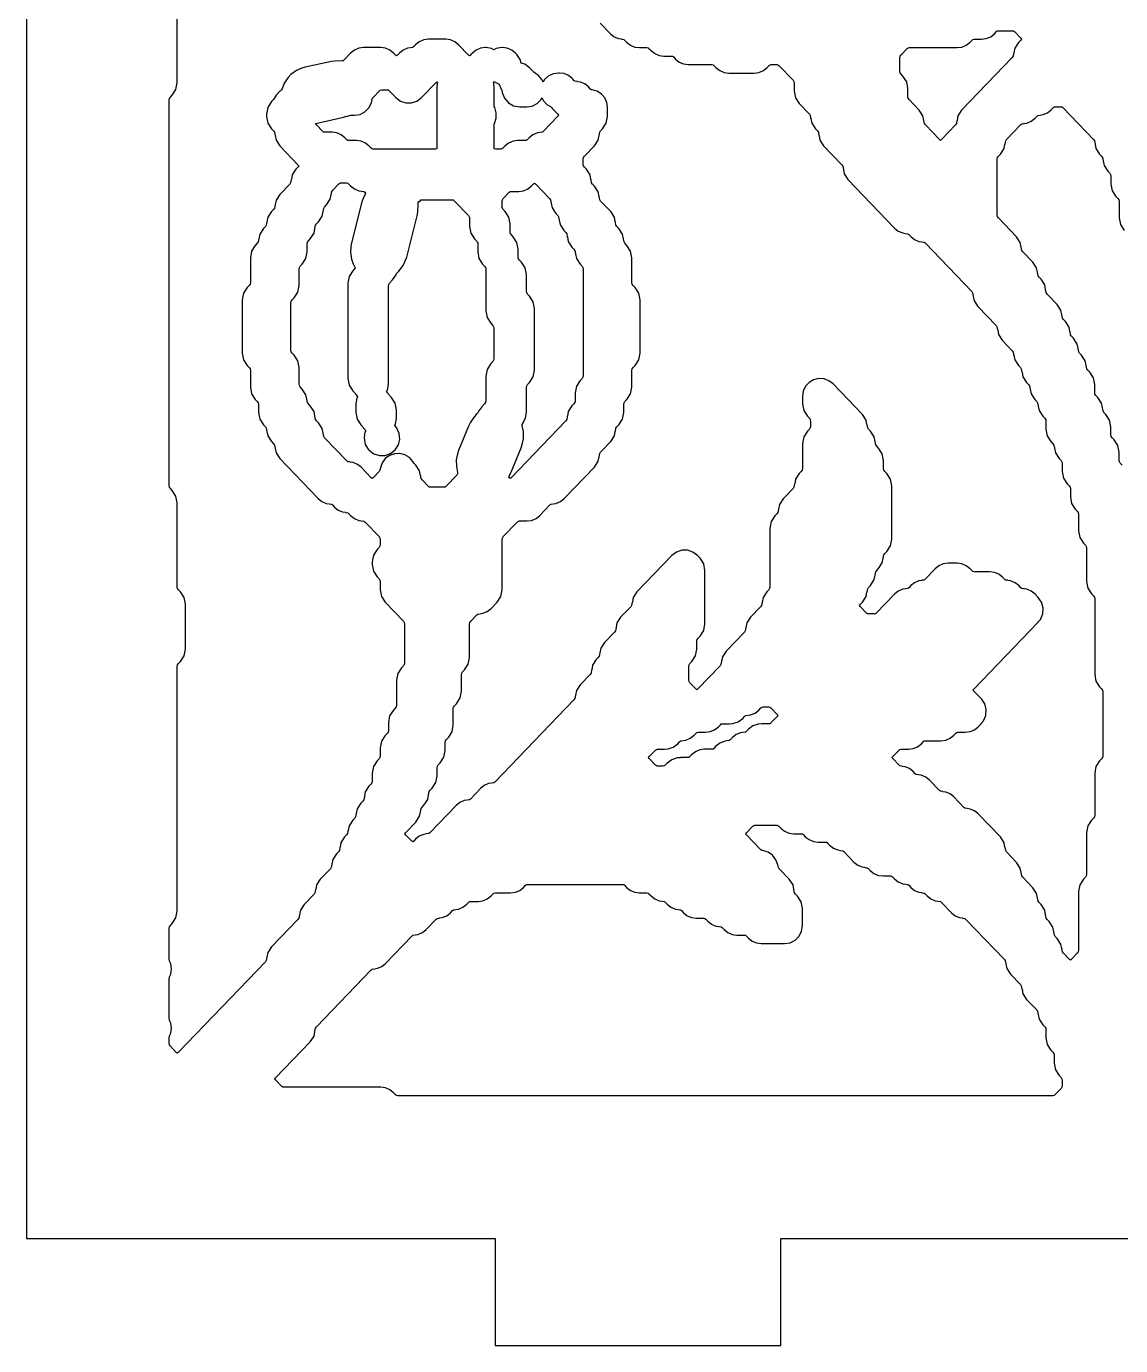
# Model space of a CAD drawing. Header units: millimetres. Extents: x 10 to 410, y 18 to 283.
# Drawn here: x 10 to 40.65, y 21 to 57.96 of the extents above; entities that cross this region are included whole.
import ezdxf

# ---------------------------------------------------------------- set-up
doc = ezdxf.new("R2010")
doc.units = ezdxf.units.MM
doc.layers.add('CUT', color=1, linetype='Continuous')

msp = doc.modelspace()

# ---------------------------------------------------------------- linework, layer by layer
at = {"layer": 'CUT'}
for points in [[(52.134, 21), (60.134, 21), (60.134, 24), (73.2679, 24), (73.2679, 144), (60.134, 144), (60.134, 147), (52.134, 147), (52.134, 144), (31.134, 144), (31.134, 147), (23.134, 147), (23.134, 144), (10, 144), (10, 24), (23.134, 24), (23.134, 21), (31.134, 21), (31.134, 24), (52.134, 24)], [(36.0761, 57.3615), (36.2088, 57.3794), (36.3319, 57.4319), (36.4367, 57.5152), (36.4933, 57.5741), (36.5184, 57.594), (36.5502, 57.5983), (36.7584, 57.5983), (36.8911, 57.6162), (37.0142, 57.6687), (37.119, 57.7519), (37.1756, 57.8109), (37.2007, 57.8308), (37.2325, 57.8351), (37.6202, 57.8351), (37.6519, 57.8308), (37.6771, 57.8109), (37.8547, 57.626), (37.8741, 57.5983), (37.8547, 57.5707), (37.7932, 57.5067), (37.6899, 57.347), (37.6652, 57.2194), (37.6629, 57.2198), (37.6452, 57.1282), (37.6205, 57.0901), (36.2011, 55.6124), (36.0978, 55.4527), (36.0731, 55.3251), (36.0708, 55.3255), (36.0531, 55.2339), (36.0285, 55.1958), (35.6348, 54.786), (35.6068, 54.765), (35.5789, 54.786), (35.1852, 55.1958), (35.1606, 55.2339), (35.1428, 55.3255), (35.1405, 55.3251), (35.1158, 55.4527), (35.0125, 55.6124), (34.7303, 55.9062), (34.7057, 55.9443), (34.6971, 55.9888), (34.6971, 56.2131), (34.6609, 56.3998), (34.5576, 56.5595), (34.5028, 56.6166), (34.4782, 56.6546), (34.4696, 56.6991), (34.4696, 57.0768), (34.4782, 57.1213), (34.5028, 57.1593), (34.6738, 57.3373), (34.6989, 57.3572), (34.7307, 57.3615)], [(20.3489, 55.961), (20.4771, 55.8647), (20.6293, 55.8139), (20.7897, 55.8139), (20.9418, 55.8647), (21.0701, 55.961), (21.4776, 56.3853), (21.5055, 56.4063), (21.5093, 56.4034), (21.5134, 56.3975), (21.512, 56.3601), (21.5112, 56.3557), (21.5016, 56.2582), (21.5016, 54.5594), (21.4962, 54.5255), (21.4622, 54.5201), (19.7196, 54.5201), (19.6878, 54.5244), (19.6627, 54.5443), (19.6061, 54.6032), (19.5013, 54.6865), (19.3782, 54.739), (19.2455, 54.7569), (19.0373, 54.7569), (19.0055, 54.7612), (18.9804, 54.7811), (18.9238, 54.84), (18.819, 54.9233), (18.6959, 54.9757), (18.5632, 54.9937), (18.355, 54.9937), (18.3232, 54.998), (18.2981, 55.0179), (18.1272, 55.1958), (18.1025, 55.2339), (18.102, 55.237), (18.1083, 55.2382), (18.8883, 55.4124), (18.9792, 55.4421), (18.9895, 55.4466), (19.0883, 55.4672), (19.1918, 55.4672), (19.3464, 55.4917), (19.4857, 55.5627), (19.5964, 55.6733), (19.6674, 55.8127), (19.6832, 55.9124), (19.6913, 55.9382), (19.7126, 55.9685), (19.8902, 56.1533), (19.9153, 56.1733), (19.9471, 56.1776), (20.1336, 56.1776), (20.1642, 56.1533)], [(23.3109, 56.1826), (23.3164, 56.1741), (23.329, 56.1089), (23.3901, 55.9486), (23.5018, 55.8183), (23.6509, 55.7335), (23.8199, 55.704), (24.0202, 55.704), (24.17, 55.727), (24.306, 55.7938), (24.4158, 55.8983), (24.4492, 55.9586), (24.4806, 55.8858), (24.5795, 55.771), (24.7084, 55.6912), (24.715, 55.6884), (24.7434, 55.6481), (24.8906, 55.4949), (24.91, 55.4672), (24.8906, 55.4396), (24.4855, 55.0179), (24.4604, 54.998), (24.3953, 54.9892), (24.3957, 54.9866), (24.3152, 54.9757), (24.192, 54.9233), (24.0872, 54.84), (24.0307, 54.7811), (24.0055, 54.7612), (23.9738, 54.7569), (23.7655, 54.7569), (23.6329, 54.739), (23.5097, 54.6865), (23.4049, 54.6032), (23.3483, 54.5443), (23.3232, 54.5244), (23.2914, 54.5201), (23.1409, 54.5201), (23.1069, 54.5255), (23.1016, 54.5594), (23.1016, 55.1911), (23.1075, 55.2285), (23.1138, 55.2409), (23.1615, 55.3855), (23.1634, 55.5377), (23.1195, 55.6834), (23.1069, 55.7098), (23.1016, 55.7453), (23.1016, 56.2582), (23.092, 56.3557), (23.0911, 56.3601), (23.0897, 56.3975), (23.0985, 56.4102), (23.2253, 56.3443), (23.2451, 56.3414), (23.2459, 56.3322)], [(17.7271, 47.7984), (17.6723, 47.8555), (17.6477, 47.8935), (17.639, 47.938), (17.639, 48.3992), (17.6029, 48.5859), (17.4996, 48.7456), (17.4448, 48.8026), (17.4202, 48.8407), (17.4116, 48.8852), (17.4116, 50.21), (17.4202, 50.2545), (17.4448, 50.2925), (17.4996, 50.3496), (17.6029, 50.5093), (17.639, 50.6959), (17.639, 51.1571), (17.6477, 51.2016), (17.6723, 51.2397), (17.7271, 51.2967), (17.8303, 51.4564), (17.8665, 51.6431), (17.8665, 51.8675), (17.8751, 51.912), (17.8997, 51.95), (17.9545, 52.0071), (18.0578, 52.1668), (18.0825, 52.2944), (18.0848, 52.2939), (18.1025, 52.3855), (18.1272, 52.4236), (18.182, 52.4807), (18.2852, 52.6403), (18.3099, 52.768), (18.3122, 52.7675), (18.33, 52.8591), (18.3546, 52.8972), (18.4094, 52.9542), (18.5126, 53.1139), (18.5374, 53.2415), (18.5397, 53.2411), (18.5574, 53.3327), (18.582, 53.3708), (18.753, 53.5487), (18.7781, 53.5686), (18.8099, 53.5729), (18.9701, 53.5729), (19.0019, 53.5686), (19.027, 53.5487), (19.0836, 53.4898), (19.1884, 53.4065), (19.3115, 53.3541), (19.392, 53.3432), (19.3916, 53.3407), (19.4567, 53.3319), (19.4794, 53.3139), (19.4977, 53.2878), (19.4877, 53.2546), (19.4318, 53.1375), (19.3985, 53.0453), (19.1051, 51.8897), (19.0904, 51.7928), (19.0818, 51.6296), (19.1098, 51.4365), (19.1562, 51.3055), (19.2102, 51.197), (19.2128, 51.1931), (19.1936, 51.166), (19.1431, 51.1134), (19.0398, 50.9537), (19.0037, 50.7671), (19.0037, 48.0913), (19.0398, 47.9046), (19.1431, 47.7449), (19.1979, 47.6879), (19.221, 47.6521), (19.2805, 47.5863), (19.2567, 47.5407), (19.2311, 47.3829), (19.2311, 47.1442), (19.2673, 46.9575), (19.3705, 46.7978), (19.4253, 46.7407), (19.4484, 46.705), (19.5079, 46.6391), (19.4841, 46.5935), (19.4586, 46.4358), (19.4586, 46.4338), (19.4947, 46.2471), (19.598, 46.0874), (19.6019, 46.0833), (19.7327, 45.9856), (19.8879, 45.9353), (20.051, 45.9375), (20.2047, 45.9922), (20.3327, 46.0935), (20.4212, 46.2306), (20.4609, 46.3889), (20.4475, 46.5515), (20.3824, 46.7011), (20.3784, 46.7073), (20.319, 46.7731), (20.3428, 46.8187), (20.3683, 46.9765), (20.3683, 47.2153), (20.3322, 47.4019), (20.2289, 47.5616), (20.1741, 47.6187), (20.151, 47.6544), (20.0915, 47.7203), (20.1154, 47.7659), (20.1409, 47.9236), (20.1409, 50.6835), (20.1495, 50.728), (20.1741, 50.7661), (20.2586, 50.854), (20.3547, 50.997), (20.3725, 51.0369), (20.3943, 51.0629), (20.4354, 51.0999), (20.5522, 51.2562), (20.6225, 51.4038), (20.6558, 51.4959), (20.9493, 52.6515), (20.964, 52.7484), (20.9751, 52.9607), (20.9759, 52.9771), (20.977, 52.9965), (20.9778, 53), (20.9791, 53.0184), (20.9985, 53.045), (21.0274, 53.0751), (21.0525, 53.0951), (21.0843, 53.0994), (21.9268, 53.0994), (21.9586, 53.0951), (21.9837, 53.0751), (22.3821, 52.6604), (22.4052, 52.6246), (22.4182, 52.6102), (22.4153, 52.5923), (22.4153, 52.3535), (22.4514, 52.1668), (22.5547, 52.0071), (22.6095, 51.95), (22.6326, 51.9143), (22.6456, 51.8999), (22.6427, 51.8819), (22.6427, 51.6431), (22.6789, 51.4564), (22.7821, 51.2967), (22.8369, 51.2397), (22.86, 51.2039), (22.8731, 51.1895), (22.8702, 51.1715), (22.8702, 49.9856), (22.9063, 49.7989), (23.0096, 49.6392), (23.0644, 49.5822), (23.089, 49.5441), (23.0976, 49.4996), (23.0976, 48.6484), (23.089, 48.6039), (23.0644, 48.5658), (23.0096, 48.5088), (22.9063, 48.3491), (22.8702, 48.1624), (22.8702, 47.4645), (22.8615, 47.42), (22.8369, 47.3819), (22.7547, 47.2963), (22.6738, 47.1846), (22.6374, 47.1161), (22.5999, 47.0807), (22.5261, 46.993), (22.4293, 46.8466), (22.3835, 46.7599), (22.1031, 46.0736), (22.0751, 45.9797), (22.044, 45.8193), (22.0449, 45.6242), (22.079, 45.4569), (22.0805, 45.4192), (22.0591, 45.3882), (21.7562, 45.0729), (21.7311, 45.0529), (21.6993, 45.0486), (21.3117, 45.0486), (21.2799, 45.0529), (21.2548, 45.0729), (21.0839, 45.2508), (21.0593, 45.2889), (21.0415, 45.3805), (21.0392, 45.38), (21.0145, 45.5076), (20.9112, 45.6673), (20.8564, 45.7244), (20.8283, 45.7679), (20.7305, 45.8789), (20.6044, 45.9564), (20.4612, 45.9936), (20.3134, 45.9873), (20.1739, 45.9379), (20.0549, 45.8499), (19.9669, 45.731), (19.9176, 45.5915), (19.9048, 45.5257), (19.8802, 45.4876), (19.714, 45.3145), (19.686, 45.2935), (19.658, 45.3145), (19.3787, 45.6054), (19.2739, 45.6886), (19.1507, 45.7411), (19.0703, 45.7519), (19.0706, 45.7545), (19.0055, 45.7633), (18.9804, 45.7832), (18.3546, 46.4347), (18.33, 46.4728), (18.3122, 46.5644), (18.3099, 46.564), (18.2852, 46.6916), (18.182, 46.8513), (18.1272, 46.9083), (18.1025, 46.9464), (18.0848, 47.038), (18.0825, 47.0375), (18.0578, 47.1652), (17.9545, 47.3248), (17.8997, 47.3819), (17.8751, 47.42), (17.8574, 47.5116), (17.855, 47.5111), (17.8303, 47.6387)], [(23.7799, 51.7142), (23.7438, 51.9009), (23.6405, 52.0606), (23.5857, 52.1176), (23.5626, 52.1534), (23.5496, 52.1678), (23.5525, 52.1858), (23.5525, 52.4246), (23.5163, 52.6112), (23.4131, 52.7709), (23.3583, 52.828), (23.3352, 52.8637), (23.3221, 52.8782), (23.325, 52.8961), (23.325, 53.0514), (23.3337, 53.0959), (23.3583, 53.134), (23.5292, 53.3119), (23.5543, 53.3319), (23.5861, 53.3362), (23.7943, 53.3362), (23.927, 53.3541), (24.0501, 53.4065), (24.1549, 53.4898), (24.2068, 53.5438), (24.2348, 53.5648), (24.2628, 53.5438), (24.6565, 53.134), (24.6811, 53.0959), (24.6988, 53.0043), (24.7011, 53.0047), (24.7258, 52.8771), (24.8291, 52.7174), (24.8839, 52.6604), (24.9085, 52.6223), (24.9262, 52.5307), (24.9286, 52.5312), (24.9533, 52.4036), (25.0565, 52.2439), (25.1113, 52.1868), (25.1359, 52.1488), (25.1537, 52.0571), (25.156, 52.0576), (25.1807, 51.93), (25.284, 51.7703), (25.3388, 51.7132), (25.3634, 51.6752), (25.3811, 51.5836), (25.3834, 51.584), (25.4082, 51.4564), (25.5114, 51.2967), (25.5662, 51.2397), (25.5908, 51.2016), (25.5994, 51.1571), (25.5994, 48.1748), (25.5908, 48.1303), (25.5662, 48.0922), (25.5114, 48.0352), (25.4082, 47.8755), (25.372, 47.6888), (25.372, 47.4645), (25.3634, 47.42), (25.3388, 47.3819), (25.284, 47.3248), (25.1807, 47.1652), (25.156, 47.0375), (25.1537, 47.038), (25.1359, 46.9464), (25.1113, 46.9083), (23.5804, 45.3145), (23.5525, 45.2935), (23.5312, 45.3095), (23.5145, 45.3341), (23.5298, 45.3686), (23.5384, 45.3818), (23.5842, 45.4684), (23.8647, 46.1547), (23.8927, 46.2486), (23.9238, 46.4091), (23.9228, 46.6042), (23.8887, 46.7715), (23.8872, 46.8091), (23.9188, 46.8549), (23.9847, 46.9902), (24.0074, 47.139), (24.0074, 47.8421), (24.016, 47.8866), (24.0406, 47.9247), (24.0954, 47.9817), (24.1986, 48.1414), (24.2348, 48.3281), (24.2348, 50.0567), (24.1986, 50.2434), (24.0954, 50.4031), (24.0406, 50.4601), (24.016, 50.4982), (24.0074, 50.5427), (24.0074, 51.0038), (23.9712, 51.1905), (23.868, 51.3502), (23.8132, 51.4073), (23.79, 51.443), (23.777, 51.4574), (23.7799, 51.4754)], [(27.6231, 37.684), (27.6482, 37.704), (27.68, 37.7082), (27.8738, 37.7082), (27.8738, 37.7122), (27.9756, 37.7145), (28.1229, 37.7659), (28.2472, 37.8602), (28.3054, 37.9208), (28.3306, 37.9407), (28.3957, 37.9495), (28.3953, 37.9521), (28.4758, 37.9629), (28.5989, 38.0154), (28.7037, 38.0987), (28.7603, 38.1576), (28.7854, 38.1775), (28.8172, 38.1818), (29.0255, 38.1818), (29.1581, 38.1997), (29.2812, 38.2522), (29.3861, 38.3355), (29.4426, 38.3944), (29.4678, 38.4143), (29.4995, 38.4186), (29.6934, 38.4186), (29.6934, 38.4226), (29.7952, 38.4249), (29.9424, 38.4762), (30.0667, 38.5705), (30.1203, 38.6263), (30.1504, 38.6489), (30.1564, 38.6489), (30.2891, 38.6668), (30.4122, 38.7193), (30.517, 38.8026), (30.5798, 38.8679), (30.605, 38.8879), (30.6367, 38.8922), (30.797, 38.8922), (30.8287, 38.8879), (30.8539, 38.8679), (31.0315, 38.683), (31.0509, 38.6554), (31.0315, 38.6277), (30.8539, 38.4428), (30.8287, 38.4229), (30.797, 38.4186), (30.6031, 38.4186), (30.6031, 38.4146), (30.5013, 38.4123), (30.3541, 38.361), (30.2298, 38.2667), (30.1762, 38.2109), (30.1461, 38.1883), (30.1401, 38.1883), (30.0074, 38.1704), (29.8843, 38.1179), (29.7795, 38.0347), (29.7167, 37.9693), (29.6915, 37.9493), (29.6264, 37.9405), (29.6268, 37.938), (29.5463, 37.9271), (29.4232, 37.8747), (29.3184, 37.7914), (29.2618, 37.7325), (29.2367, 37.7125), (29.2049, 37.7082), (28.9966, 37.7082), (28.864, 37.6903), (28.7408, 37.6379), (28.636, 37.5546), (28.5795, 37.4957), (28.5543, 37.4758), (28.5226, 37.4715), (28.3287, 37.4715), (28.3287, 37.4675), (28.2269, 37.4652), (28.0797, 37.4138), (27.9554, 37.3195), (27.8971, 37.2589), (27.872, 37.239), (27.8402, 37.2347), (27.68, 37.2347), (27.6482, 37.239), (27.6231, 37.2589), (27.4455, 37.4438), (27.4261, 37.4715), (27.4455, 37.4991)], [(17.9545, 29.5124), (18.0578, 29.6721), (18.0825, 29.7997), (18.0848, 29.7992), (18.1025, 29.8908), (18.1272, 29.9289), (19.6627, 31.5276), (19.6878, 31.5475), (19.7529, 31.5563), (19.7526, 31.5588), (19.8331, 31.5697), (19.9562, 31.6222), (20.061, 31.7054), (20.7999, 32.4747), (20.825, 32.4946), (20.8901, 32.5034), (20.8898, 32.506), (20.9703, 32.5169), (21.0934, 32.5693), (21.1982, 32.6526), (21.4822, 32.9483), (21.5074, 32.9682), (21.5724, 32.977), (21.5721, 32.9796), (21.6526, 32.9904), (21.7757, 33.0429), (21.8805, 33.1262), (21.9371, 33.1851), (21.9622, 33.205), (22.0273, 33.2138), (22.027, 33.2163), (22.1075, 33.2272), (22.2306, 33.2797), (22.3354, 33.3629), (22.392, 33.4218), (22.4171, 33.4418), (22.4489, 33.4461), (22.6571, 33.4461), (22.7898, 33.464), (22.9129, 33.5165), (23.0177, 33.5997), (23.0743, 33.6586), (23.0994, 33.6786), (23.1312, 33.6829), (23.5669, 33.6829), (23.6995, 33.7008), (23.8227, 33.7533), (23.9275, 33.8365), (23.9841, 33.8954), (24.0092, 33.9154), (24.041, 33.9197), (26.703, 33.9197), (26.7348, 33.9154), (26.7599, 33.8954), (26.8165, 33.8365), (26.9213, 33.7533), (27.0445, 33.7008), (27.1771, 33.6829), (27.3854, 33.6829), (27.4171, 33.6786), (27.4423, 33.6586), (27.4988, 33.5997), (27.6036, 33.5165), (27.7268, 33.464), (27.8073, 33.4531), (27.8069, 33.4506), (27.872, 33.4418), (27.8971, 33.4218), (27.9537, 33.3629), (28.0585, 33.2797), (28.1817, 33.2272), (28.2621, 33.2163), (28.2618, 33.2138), (28.3269, 33.205), (28.352, 33.1851), (28.4086, 33.1262), (28.5134, 33.0429), (28.6365, 32.9904), (28.7692, 32.9725), (28.9774, 32.9725), (29.0092, 32.9682), (29.0343, 32.9483), (29.0909, 32.8894), (29.1957, 32.8061), (29.3189, 32.7536), (29.3993, 32.7428), (29.399, 32.7402), (29.4641, 32.7314), (29.4892, 32.7115), (29.5458, 32.6526), (29.6506, 32.5693), (29.7737, 32.5169), (29.9064, 32.4989), (30.1146, 32.4989), (30.1464, 32.4946), (30.1715, 32.4747), (30.2281, 32.4158), (30.3329, 32.3325), (30.4561, 32.2801), (30.5887, 32.2622), (31.2403, 32.2622), (31.3948, 32.2866), (31.5342, 32.3576), (31.6448, 32.4683), (31.7159, 32.6076), (31.7403, 32.7622), (31.7403, 33.2449), (31.7042, 33.4315), (31.6009, 33.5912), (31.5461, 33.6483), (31.5215, 33.6863), (31.5038, 33.778), (31.5014, 33.7775), (31.4767, 33.9051), (31.3735, 34.0648), (31.0912, 34.3586), (31.0666, 34.3967), (31.0529, 34.4674), (31.0002, 34.6132), (30.9054, 34.7359), (30.7775, 34.8235), (30.629, 34.8679), (30.605, 34.8711), (30.5798, 34.8911), (30.1748, 35.3127), (30.1554, 35.3404), (30.1748, 35.368), (30.3524, 35.5529), (30.3775, 35.5729), (30.4093, 35.5772), (31.0244, 35.5772), (31.0562, 35.5729), (31.0813, 35.5529), (31.1379, 35.494), (31.2427, 35.4108), (31.3658, 35.3583), (31.4985, 35.3404), (31.7067, 35.3404), (31.7385, 35.3361), (31.7636, 35.3161), (31.8202, 35.2572), (31.925, 35.174), (32.0481, 35.1215), (32.1808, 35.1036), (32.389, 35.1036), (32.4208, 35.0993), (32.4459, 35.0794), (32.5025, 35.0204), (32.6073, 34.9372), (32.7305, 34.8847), (32.8109, 34.8739), (32.8106, 34.8713), (32.8757, 34.8625), (32.9008, 34.8426), (33.1848, 34.5469), (33.2896, 34.4636), (33.4128, 34.4112), (33.4933, 34.4003), (33.4929, 34.3977), (33.558, 34.3889), (33.5831, 34.369), (33.6397, 34.3101), (33.7445, 34.2268), (33.8677, 34.1744), (34.0003, 34.1564), (34.2086, 34.1564), (34.2403, 34.1522), (34.2655, 34.1322), (34.322, 34.0733), (34.4269, 33.99), (34.55, 33.9376), (34.6305, 33.9267), (34.6301, 33.9242), (34.6952, 33.9154), (34.7203, 33.8954), (34.7769, 33.8365), (34.8817, 33.7533), (35.0049, 33.7008), (35.0853, 33.6899), (35.085, 33.6874), (35.1501, 33.6786), (35.1752, 33.6586), (35.2318, 33.5997), (35.3366, 33.5165), (35.4598, 33.464), (35.5402, 33.4531), (35.5399, 33.4506), (35.605, 33.4418), (35.6301, 33.4218), (35.9141, 33.1262), (36.0189, 33.0429), (36.1421, 32.9904), (36.2225, 32.9796), (36.2222, 32.977), (36.2873, 32.9682), (36.3124, 32.9483), (37.3931, 31.8232), (37.4177, 31.7851), (37.4355, 31.6935), (37.4378, 31.694), (37.4625, 31.5663), (37.5657, 31.4067), (37.848, 31.1128), (37.8726, 31.0748), (37.8903, 30.9831), (37.8927, 30.9836), (37.9174, 30.856), (38.0206, 30.6963), (38.3029, 30.4025), (38.3275, 30.3644), (38.3452, 30.2728), (38.3475, 30.2732), (38.3723, 30.1456), (38.4755, 29.9859), (38.5303, 29.9289), (38.5549, 29.8908), (38.5635, 29.8463), (38.5635, 29.622), (38.5997, 29.4353), (38.7029, 29.2756), (38.7577, 29.2185), (38.7824, 29.1805), (38.791, 29.136), (38.791, 28.9116), (38.8271, 28.7249), (38.9304, 28.5652), (38.9852, 28.5082), (39.0098, 28.4701), (39.0184, 28.4256), (39.0184, 28.2848), (39.0098, 28.2403), (38.9852, 28.2022), (38.8143, 28.0242), (38.7891, 28.0043), (38.7574, 28), (20.4019, 28), (20.3702, 28.0043), (20.345, 28.0242), (20.2885, 28.0832), (20.1836, 28.1664), (20.0605, 28.2189), (19.9279, 28.2368), (17.2178, 28.2368), (17.186, 28.2411), (17.1609, 28.261), (16.9833, 28.4459), (16.9639, 28.4736), (16.9833, 28.5012)]]:
    msp.add_lwpolyline(points, close=True, dxfattribs=at)
for points in [[(26.0776, 58.0476), (26.3616, 57.7519), (26.4664, 57.6687), (26.5896, 57.6162), (26.6701, 57.6054), (26.6697, 57.6028), (26.7348, 57.594), (26.7599, 57.5741), (26.8165, 57.5152), (26.9213, 57.4319), (27.0445, 57.3794), (27.1771, 57.3615), (27.3854, 57.3615), (27.4171, 57.3572), (27.4423, 57.3373), (27.4988, 57.2784), (27.6036, 57.1951), (27.7268, 57.1427), (27.8594, 57.1247), (28.0677, 57.1247), (28.0995, 57.1204), (28.1246, 57.1005), (28.1812, 57.0416), (28.286, 56.9583), (28.4091, 56.9059), (28.5418, 56.8879), (29.2049, 56.8879), (29.2367, 56.8837), (29.2618, 56.8637), (29.3184, 56.8048), (29.4232, 56.7215), (29.5463, 56.6691), (29.679, 56.6512), (30.3901, 56.6512), (30.5227, 56.6691), (30.6459, 56.7215), (30.7507, 56.8048), (30.8073, 56.8637), (30.8324, 56.8837), (30.8642, 56.8879), (31.0244, 56.8879), (31.0562, 56.8837), (31.0813, 56.8637), (31.4797, 56.449), (31.5043, 56.4109), (31.5129, 56.3664), (31.5129, 56.142), (31.549, 55.9554), (31.6523, 55.7957), (31.9345, 55.5018), (31.9591, 55.4638), (31.9769, 55.3722), (31.9792, 55.3726), (32.0039, 55.245), (32.1072, 55.0853), (32.162, 55.0283), (32.1866, 54.9902), (32.2043, 54.8986), (32.2067, 54.899), (32.2314, 54.7714), (32.3346, 54.6117), (32.8443, 54.0811), (32.8689, 54.043), (32.8867, 53.9514), (32.889, 53.9519), (32.9137, 53.8243), (33.0169, 53.6646), (34.322, 52.3059), (34.4269, 52.2226), (34.55, 52.1701), (34.6305, 52.1593), (34.6301, 52.1567), (34.6952, 52.1479), (34.7203, 52.128), (34.7769, 52.0691), (34.8817, 51.9858), (35.0049, 51.9333), (35.0853, 51.9225), (35.085, 51.9199), (35.1501, 51.9111), (35.1752, 51.8912), (36.4833, 50.5293), (36.508, 50.4912), (36.5257, 50.3996), (36.528, 50.4001), (36.5527, 50.2725), (36.656, 50.1128), (37.1657, 49.5822), (37.1903, 49.5441), (37.208, 49.4525), (37.2103, 49.4529), (37.2351, 49.3253), (37.3383, 49.1657), (37.6205, 48.8718), (37.6452, 48.8337), (37.6629, 48.7421), (37.6652, 48.7426), (37.6899, 48.615), (37.7932, 48.4553), (37.848, 48.3982), (37.8726, 48.3602), (37.8903, 48.2686), (37.8927, 48.269), (37.9174, 48.1414), (38.0206, 47.9817), (38.0754, 47.9247), (38.1, 47.8866), (38.1178, 47.795), (38.1201, 47.7954), (38.1448, 47.6678), (38.2481, 47.5081), (38.3029, 47.4511), (38.3275, 47.413), (38.3452, 47.3214), (38.3475, 47.3219), (38.3723, 47.1943), (38.4755, 47.0346), (38.5303, 46.9775), (38.5549, 46.9394), (38.5635, 46.8949), (38.5635, 46.6706), (38.5997, 46.4839), (38.7029, 46.3242), (38.7577, 46.2672), (38.7824, 46.2291), (38.8001, 46.1375), (38.8024, 46.1379), (38.8271, 46.0103), (38.9304, 45.8506), (38.9852, 45.7936), (39.0098, 45.7555), (39.0184, 45.711), (39.0184, 45.4866), (39.0546, 45.3), (39.1578, 45.1403), (39.2126, 45.0832), (39.2372, 45.0452), (39.2459, 45.0007), (39.2459, 44.7763), (39.282, 44.5896), (39.3853, 44.4299), (39.4401, 44.3729), (39.4647, 44.3348), (39.4733, 44.2903), (39.4733, 43.8291), (39.5095, 43.6425), (39.6127, 43.4828), (39.6675, 43.4257), (39.6921, 43.3877), (39.7007, 43.3431), (39.7007, 42.4084), (39.7369, 42.2217), (39.8401, 42.0621), (39.8949, 42.005), (39.9196, 41.9669), (39.9282, 41.9224), (39.9282, 39.8038), (39.9643, 39.6171), (40.0676, 39.4574), (40.1224, 39.4004), (40.147, 39.3623), (40.1556, 39.3178), (40.1556, 37.5194), (40.147, 37.4749), (40.1224, 37.4369), (40.0676, 37.3798), (39.9643, 37.2201), (39.9282, 37.0334), (39.9282, 35.8619), (39.9196, 35.8174), (39.8949, 35.7794), (39.8401, 35.7223), (39.7369, 35.5626), (39.7007, 35.3759), (39.7007, 34.2044), (39.6921, 34.1599), (39.6675, 34.1218), (39.6127, 34.0648), (39.5095, 33.9051), (39.4733, 33.7184), (39.4733, 32.0733), (39.4647, 32.0288), (39.4401, 31.9908), (39.2738, 31.8177), (39.2459, 31.7967), (39.2179, 31.8177), (39.0516, 31.9908), (39.027, 32.0288), (39.0093, 32.1204), (39.007, 32.12), (38.9823, 32.2476), (38.879, 32.4073), (38.8242, 32.4643), (38.7996, 32.5024), (38.7819, 32.594), (38.7795, 32.5936), (38.7548, 32.7212), (38.6516, 32.8809), (38.5968, 32.9379), (38.5722, 32.976), (38.5544, 33.0676), (38.5521, 33.0671), (38.5274, 33.1947), (38.4241, 33.3544), (38.3693, 33.4115), (38.3447, 33.4496), (38.327, 33.5412), (38.3247, 33.5407), (38.2999, 33.6683), (38.1967, 33.828), (37.9144, 34.1218), (37.8898, 34.1599), (37.8721, 34.2515), (37.8698, 34.2511), (37.8451, 34.3787), (37.7418, 34.5384), (37.4596, 34.8322), (37.435, 34.8703), (37.4172, 34.9619), (37.4149, 34.9614), (37.3902, 35.089), (37.2869, 35.2487), (36.6641, 35.8971), (36.5593, 35.9804), (36.4362, 36.0328), (36.3557, 36.0437), (36.3561, 36.0462), (36.291, 36.055), (36.2658, 36.075), (35.9818, 36.3707), (35.877, 36.4539), (35.7539, 36.5064), (35.6734, 36.5173), (35.6737, 36.5198), (35.6086, 36.5286), (35.5835, 36.5486), (35.2995, 36.8443), (35.1947, 36.9275), (35.0716, 36.98), (34.9911, 36.9908), (34.9914, 36.9934), (34.9263, 37.0022), (34.9012, 37.0221), (34.8446, 37.081), (34.7398, 37.1643), (34.6167, 37.2168), (34.5362, 37.2276), (34.5365, 37.2302), (34.4714, 37.239), (34.4463, 37.2589), (34.2687, 37.4438), (34.2493, 37.4715), (34.2687, 37.4991), (34.4463, 37.684), (34.4714, 37.704), (34.5032, 37.7082), (34.7115, 37.7082), (34.8441, 37.7262), (34.9673, 37.7786), (35.0721, 37.8619), (35.1286, 37.9208), (35.1538, 37.9407), (35.1855, 37.945), (35.6212, 37.945), (35.7539, 37.9629), (35.877, 38.0154), (35.9818, 38.0987), (36.0384, 38.1576), (36.0635, 38.1775), (36.0953, 38.1818), (36.3035, 38.1818), (36.4362, 38.1997), (36.5593, 38.2522), (36.6641, 38.3355), (36.744, 38.4186), (36.7407, 38.4218), (36.8149, 38.5042), (36.8794, 38.6569), (36.8906, 38.8222), (36.847, 38.9821), (36.7536, 39.119), (36.5431, 39.3381), (36.5237, 39.3658), (36.5431, 39.3934), (38.3361, 41.26), (38.3328, 41.2632), (38.407, 41.3457), (38.4715, 41.4983), (38.4826, 41.6636), (38.4391, 41.8235), (38.3457, 41.9604), (38.2562, 42.0536), (38.1514, 42.1368), (38.0283, 42.1893), (37.9478, 42.2001), (37.9481, 42.2027), (37.883, 42.2115), (37.8579, 42.2314), (37.8013, 42.2903), (37.6965, 42.3736), (37.5734, 42.4261), (37.4929, 42.4369), (37.4933, 42.4395), (37.4282, 42.4483), (37.403, 42.4682), (37.3465, 42.5271), (37.2417, 42.6104), (37.1185, 42.6628), (36.9859, 42.6808), (36.5502, 42.6808), (36.5184, 42.6851), (36.4933, 42.705), (36.4367, 42.7639), (36.3319, 42.8472), (36.2088, 42.8996), (36.0761, 42.9175), (35.8198, 42.9175), (35.6872, 42.8996), (35.5641, 42.8472), (35.4592, 42.7639), (35.1752, 42.4682), (35.1501, 42.4483), (35.085, 42.4395), (35.0853, 42.4369), (35.0049, 42.4261), (34.8817, 42.3736), (34.7769, 42.2903), (34.7203, 42.2314), (34.6952, 42.2115), (34.6301, 42.2027), (34.6305, 42.2001), (34.55, 42.1893), (34.4269, 42.1368), (34.322, 42.0536), (33.8106, 41.5211), (33.7855, 41.5011), (33.7537, 41.4968), (33.5935, 41.4968), (33.5617, 41.5011), (33.5366, 41.5211), (33.359, 41.706), (33.3396, 41.7336), (33.359, 41.7613), (33.4204, 41.8253), (33.5237, 41.985), (33.5484, 42.1126), (33.5507, 42.1121), (33.5685, 42.2037), (33.5931, 42.2418), (33.6479, 42.2988), (33.7511, 42.4585), (33.7758, 42.5861), (33.7782, 42.5857), (33.7959, 42.6773), (33.8205, 42.7154), (33.8753, 42.7724), (33.9786, 42.9321), (34.0033, 43.0597), (34.0056, 43.0593), (34.0234, 43.1509), (34.048, 43.1889), (34.1028, 43.246), (34.206, 43.4057), (34.2422, 43.5924), (34.2422, 45.0842), (34.206, 45.2709), (34.1028, 45.4305), (34.048, 45.4876), (34.0234, 45.5257), (34.0147, 45.5702), (34.0147, 45.7945), (33.9786, 45.9812), (33.8753, 46.1409), (33.8205, 46.198), (33.7959, 46.236), (33.7782, 46.3276), (33.7758, 46.3272), (33.7511, 46.4548), (33.6479, 46.6145), (33.5931, 46.6715), (33.5685, 46.7096), (33.5507, 46.8012), (33.5484, 46.8008), (33.5237, 46.9284), (33.4204, 47.088), (32.6009, 47.9412), (32.4838, 48.0316), (32.3453, 48.0837), (32.1976, 48.0931), (32.0536, 48.0587), (31.9261, 47.9838), (31.826, 47.8748), (31.7622, 47.7412), (31.7403, 47.5949), (31.7403, 47.3809), (31.7765, 47.1943), (31.8797, 47.0346), (31.9345, 46.9775), (31.9591, 46.9394), (31.9678, 46.8949), (31.9678, 46.7541), (31.9591, 46.7096), (31.9345, 46.6715), (31.8797, 46.6145), (31.7765, 46.4548), (31.7403, 46.2681), (31.7403, 45.5702), (31.7317, 45.5257), (31.7071, 45.4876), (31.6523, 45.4305), (31.549, 45.2709), (31.5243, 45.1433), (31.522, 45.1437), (31.5043, 45.0521), (31.4797, 45.014), (31.1974, 44.7202), (31.0942, 44.5605), (31.0695, 44.4329), (31.0671, 44.4333), (31.0494, 44.3417), (31.0248, 44.3037), (30.97, 44.2466), (30.8667, 44.0869), (30.8306, 43.9002), (30.8306, 42.2552), (30.8219, 42.2107), (30.7973, 42.1726), (30.7425, 42.1155), (30.6393, 41.9558), (30.6146, 41.8282), (30.6123, 41.8287), (30.5945, 41.7371), (30.5699, 41.699), (30.2877, 41.4052), (30.1844, 41.2455), (30.1597, 41.1179), (30.1574, 41.1183), (30.1396, 41.0267), (30.115, 40.9887), (29.6053, 40.458), (29.5021, 40.2983), (29.4774, 40.1707), (29.4751, 40.1712), (29.4573, 40.0796), (29.4327, 40.0415), (28.8116, 39.3949), (28.7836, 39.3738), (28.7556, 39.3949), (28.5894, 39.5679), (28.5648, 39.606), (28.5562, 39.6505), (28.5562, 40.0281), (28.5648, 40.0726), (28.5894, 40.1107), (28.6442, 40.1678), (28.7475, 40.3274), (28.7836, 40.5141), (28.7836, 40.7385), (28.7922, 40.783), (28.8168, 40.8211), (28.8716, 40.8781), (28.9749, 41.0378), (29.011, 41.2245), (29.011, 42.7163), (28.9749, 42.903), (28.8716, 43.0627), (28.803, 43.1341), (28.6748, 43.2305), (28.5227, 43.2813), (28.3622, 43.2813), (28.2101, 43.2305), (28.0818, 43.1341), (27.1035, 42.1155), (27.0002, 41.9558), (26.9755, 41.8282), (26.9732, 41.8287), (26.9555, 41.7371), (26.9309, 41.699), (26.6486, 41.4052), (26.5454, 41.2455), (26.5206, 41.1179), (26.5183, 41.1183), (26.5006, 41.0267), (26.476, 40.9887), (26.1937, 40.6948), (26.0905, 40.5351), (26.0658, 40.4075), (26.0634, 40.408), (26.0457, 40.3164), (26.0211, 40.2783), (25.9663, 40.2212), (25.863, 40.0616), (25.8383, 39.934), (25.836, 39.9344), (25.8183, 39.8428), (25.7937, 39.8047), (25.5114, 39.5109), (25.4082, 39.3512), (25.3834, 39.2236), (25.3811, 39.224), (25.3634, 39.1324), (25.3388, 39.0944), (23.1209, 36.7853), (23.0958, 36.7654), (23.0307, 36.7566), (23.031, 36.7541), (22.9505, 36.7432), (22.8274, 36.6907), (22.7226, 36.6075), (22.4386, 36.3118), (22.4135, 36.2918), (22.3484, 36.283), (22.3487, 36.2805), (22.2682, 36.2696), (22.1451, 36.2171), (22.0403, 36.1339), (21.3014, 35.3646), (21.2763, 35.3447), (21.2112, 35.3359), (21.2115, 35.3333), (21.131, 35.3225), (21.0079, 35.27), (20.9031, 35.1867), (20.8512, 35.1327), (20.8232, 35.1117), (20.7952, 35.1327), (20.6223, 35.3127), (20.6029, 35.3404), (20.6223, 35.368), (20.9112, 35.6688), (21.0145, 35.8285), (21.0392, 35.9561), (21.0415, 35.9557), (21.0593, 36.0473), (21.0839, 36.0853), (21.1387, 36.1424), (21.2419, 36.3021), (21.2666, 36.4297), (21.269, 36.4292), (21.2867, 36.5208), (21.3113, 36.5589), (21.3661, 36.616), (21.4694, 36.7757), (21.5055, 36.9623), (21.5055, 37.1867), (21.5141, 37.2312), (21.5388, 37.2693), (21.5936, 37.3263), (21.6968, 37.486), (21.733, 37.6727), (21.733, 37.8971), (21.7416, 37.9416), (21.7662, 37.9796), (21.821, 38.0367), (21.9242, 38.1964), (21.9604, 38.3831), (21.9604, 38.8442), (21.969, 38.8887), (21.9936, 38.9268), (22.0484, 38.9838), (22.1517, 39.1435), (22.1878, 39.3302), (22.1878, 39.7913), (22.1965, 39.8359), (22.2211, 39.8739), (22.2759, 39.931), (22.3791, 40.0907), (22.4153, 40.2773), (22.4153, 41.2121), (22.4239, 41.2566), (22.4485, 41.2946), (22.6194, 41.4726), (22.6446, 41.4925), (22.7097, 41.5013), (22.7093, 41.5039), (22.7898, 41.5147), (22.9129, 41.5672), (23.0177, 41.6505), (23.1856, 41.8253), (23.2889, 41.985), (23.325, 42.1716), (23.325, 43.5799), (23.3337, 43.6244), (23.3583, 43.6625), (23.7566, 44.0772), (23.7818, 44.0972), (23.8135, 44.1015), (24.0218, 44.1015), (24.1544, 44.1194), (24.2776, 44.1719), (24.3824, 44.2551), (24.6664, 44.5508), (24.6915, 44.5708), (24.7566, 44.5796), (24.7563, 44.5821), (24.8367, 44.593), (24.9599, 44.6454), (25.0647, 44.7287), (25.9149, 45.6139), (26.0182, 45.7735), (26.0429, 45.9011), (26.0452, 45.9007), (26.0629, 45.9923), (26.0876, 46.0304), (26.3698, 46.3242), (26.473, 46.4839), (26.4978, 46.6115), (26.5001, 46.6111), (26.5178, 46.7027), (26.5424, 46.7407), (26.5972, 46.7978), (26.7005, 46.9575), (26.7366, 47.1442), (26.7366, 47.3685), (26.7453, 47.413), (26.7699, 47.4511), (26.8247, 47.5081), (26.9279, 47.6678), (26.9641, 47.8545), (26.9641, 48.3157), (26.9727, 48.3602), (26.9973, 48.3982), (27.0521, 48.4553), (27.1554, 48.615), (27.1915, 48.8017), (27.1915, 50.2935), (27.1554, 50.4802), (27.0521, 50.6398), (26.9973, 50.6969), (26.9727, 50.735), (26.9641, 50.7795), (26.9641, 51.4774), (26.9279, 51.6641), (26.8247, 51.8238), (26.7699, 51.8808), (26.7453, 51.9189), (26.7275, 52.0105), (26.7252, 52.0101), (26.7005, 52.1377), (26.5972, 52.2973), (26.5424, 52.3544), (26.5178, 52.3925), (26.5001, 52.4841), (26.4978, 52.4836), (26.473, 52.6112), (26.3698, 52.7709), (26.0876, 53.0648), (26.0629, 53.1028), (26.0452, 53.1944), (26.0429, 53.194), (26.0182, 53.3216), (25.9149, 53.4813), (25.8601, 53.5383), (25.8355, 53.5764), (25.8178, 53.668), (25.8154, 53.6676), (25.7907, 53.7952), (25.6875, 53.9549), (25.6327, 54.0119), (25.6081, 54.05), (25.5994, 54.0945), (25.5994, 54.2353), (25.6081, 54.2798), (25.6327, 54.3179), (25.9149, 54.6117), (26.0182, 54.7714), (26.0429, 54.899), (26.0452, 54.8986), (26.0629, 54.9902), (26.0876, 55.0283), (26.1424, 55.0853), (26.2456, 55.245), (26.2818, 55.4317), (26.2818, 55.6837), (26.2613, 55.8254), (26.2015, 55.9554), (26.1073, 56.0632), (25.9864, 56.1399), (25.8487, 56.1792), (25.8287, 56.1819), (25.8036, 56.2018), (25.747, 56.2607), (25.6422, 56.344), (25.5191, 56.3965), (25.4386, 56.4073), (25.4389, 56.4099), (25.3732, 56.4188), (25.3467, 56.43), (25.3183, 56.4703), (25.2921, 56.4975), (25.1873, 56.5808), (25.0642, 56.6332), (24.9315, 56.6512), (24.9043, 56.6512), (24.7545, 56.6282), (24.6185, 56.5614), (24.5087, 56.4569), (24.4753, 56.3966), (24.4439, 56.4694), (24.345, 56.5841), (24.2605, 56.6365), (24.2115, 56.6754), (24.0914, 56.8004), (23.9607, 56.8981), (23.8604, 56.9306), (23.833, 57.0303), (23.7399, 57.1664), (23.7001, 57.2079), (23.5952, 57.2911), (23.4721, 57.3436), (23.3395, 57.3615), (23.3167, 57.3615), (23.1627, 57.3372), (23.0976, 57.3042), (23.0326, 57.3372), (22.8785, 57.3615), (22.8558, 57.3615), (22.7231, 57.3436), (22.6, 57.2911), (22.4952, 57.2079), (22.4553, 57.1664), (22.4412, 57.1458), (22.4159, 57.1324), (22.3873, 57.1538), (22.108, 57.4447), (22.0032, 57.5279), (21.88, 57.5804), (21.7474, 57.5983), (21.2637, 57.5983), (21.131, 57.5804), (21.0079, 57.5279), (20.9031, 57.4447), (20.8465, 57.3858), (20.8214, 57.3658), (20.7563, 57.357), (20.7566, 57.3545), (20.6761, 57.3436), (20.553, 57.2911), (20.4482, 57.2079), (20.3963, 57.1538), (20.3683, 57.1328), (20.3404, 57.1538), (20.2885, 57.2079), (20.1836, 57.2911), (20.0605, 57.3436), (19.9279, 57.3615), (19.4442, 57.3615), (19.3115, 57.3436), (19.1884, 57.2911), (19.0836, 57.2079), (18.8978, 57.0145), (18.8733, 56.9949), (18.8423, 56.9902), (18.642, 56.9865), (18.5447, 56.9751), (17.812, 56.8152), (17.7188, 56.785), (17.5689, 56.7196), (17.4088, 56.6082), (17.3302, 56.5267), (17.2249, 56.3625), (17.166, 56.2125), (17.1478, 56.1811), (17.1099, 56.1459), (17.0891, 56.132), (16.9992, 56.0264), (16.922, 55.9047), (16.8687, 55.8491), (16.7654, 55.6895), (16.7293, 55.5028), (16.7293, 55.4317), (16.7654, 55.245), (16.8687, 55.0853), (16.9235, 55.0283), (16.9481, 54.9902), (16.9658, 54.8986), (16.9682, 54.899), (16.9929, 54.7714), (17.0961, 54.6117), (17.6125, 54.0742), (17.6319, 54.0465), (17.6125, 54.0189), (17.551, 53.9549), (17.4478, 53.7952), (17.423, 53.6676), (17.4207, 53.668), (17.403, 53.5764), (17.3784, 53.5383), (17.0961, 53.2445), (16.9929, 53.0848), (16.9682, 52.9572), (16.9658, 52.9577), (16.9481, 52.866), (16.9235, 52.828), (16.8687, 52.7709), (16.7654, 52.6112), (16.7407, 52.4836), (16.7384, 52.4841), (16.7207, 52.3925), (16.696, 52.3544), (16.6412, 52.2973), (16.538, 52.1377), (16.5133, 52.0101), (16.511, 52.0105), (16.4932, 51.9189), (16.4686, 51.8808), (16.4138, 51.8238), (16.3106, 51.6641), (16.2744, 51.4774), (16.2744, 50.7795), (16.2658, 50.735), (16.2412, 50.6969), (16.1864, 50.6398), (16.0831, 50.4802), (16.047, 50.2935), (16.047, 48.8017), (16.0831, 48.615), (16.1864, 48.4553), (16.2412, 48.3982), (16.2658, 48.3602), (16.2744, 48.3157), (16.2744, 47.8545), (16.3106, 47.6678), (16.4138, 47.5081), (16.4686, 47.4511), (16.4932, 47.413), (16.5018, 47.3685), (16.5018, 47.1442), (16.538, 46.9575), (16.6412, 46.7978), (16.696, 46.7407), (16.7207, 46.7027), (16.7384, 46.6111), (16.7407, 46.6115), (16.7654, 46.4839), (16.8687, 46.3242), (16.9235, 46.2672), (16.9481, 46.2291), (16.9658, 46.1375), (16.9682, 46.1379), (16.9929, 46.0103), (17.0961, 45.8506), (18.1738, 44.7287), (18.2786, 44.6454), (18.4017, 44.593), (18.4822, 44.5821), (18.4819, 44.5796), (18.547, 44.5708), (18.5721, 44.5508), (18.6287, 44.4919), (18.7335, 44.4086), (18.8566, 44.3562), (18.9371, 44.3453), (18.9368, 44.3428), (19.0019, 44.334), (19.027, 44.314), (19.0836, 44.2551), (19.1884, 44.1719), (19.3115, 44.1194), (19.392, 44.1085), (19.3916, 44.106), (19.4567, 44.0972), (19.4818, 44.0772), (19.8802, 43.6625), (19.9048, 43.6244), (19.9134, 43.5799), (19.9134, 43.4391), (19.9048, 43.3946), (19.8802, 43.3565), (19.8254, 43.2995), (19.7222, 43.1398), (19.686, 42.9531), (19.686, 42.882), (19.7222, 42.6953), (19.8254, 42.5356), (19.8802, 42.4786), (19.9048, 42.4405), (19.9134, 42.396), (19.9134, 42.1716), (19.9496, 41.985), (20.0528, 41.8253), (20.5625, 41.2946), (20.5871, 41.2566), (20.5958, 41.2121), (20.5958, 40.1241), (20.5871, 40.0796), (20.5625, 40.0415), (20.5077, 39.9845), (20.4045, 39.8248), (20.3683, 39.6381), (20.3683, 38.9402), (20.3597, 38.8956), (20.3351, 38.8576), (20.2803, 38.8005), (20.177, 38.6408), (20.1409, 38.4542), (20.1409, 38.2298), (20.1323, 38.1853), (20.1076, 38.1472), (20.0528, 38.0902), (19.9496, 37.9305), (19.9134, 37.7438), (19.9134, 37.5194), (19.9048, 37.4749), (19.8802, 37.4369), (19.8254, 37.3798), (19.7222, 37.2201), (19.686, 37.0334), (19.686, 36.8091), (19.6774, 36.7646), (19.6528, 36.7265), (19.598, 36.6694), (19.4947, 36.5098), (19.47, 36.3822), (19.4677, 36.3826), (19.4499, 36.291), (19.4253, 36.2529), (19.3705, 36.1959), (19.2673, 36.0362), (19.2426, 35.9086), (19.2402, 35.909), (19.2225, 35.8174), (19.1979, 35.7794), (19.1431, 35.7223), (19.0398, 35.5626), (19.0151, 35.435), (19.0128, 35.4355), (18.9951, 35.3438), (18.9704, 35.3058), (18.9156, 35.2487), (18.8124, 35.089), (18.7877, 34.9614), (18.7854, 34.9619), (18.7676, 34.8703), (18.743, 34.8322), (18.6882, 34.7752), (18.585, 34.6155), (18.5602, 34.4879), (18.5579, 34.4883), (18.5402, 34.3967), (18.5156, 34.3586), (18.2333, 34.0648), (18.1301, 33.9051), (18.1054, 33.7775), (18.103, 33.778), (18.0853, 33.6863), (18.0607, 33.6483), (17.7784, 33.3544), (17.6752, 33.1947), (17.6505, 33.0671), (17.6482, 33.0676), (17.6304, 32.976), (17.6058, 32.9379), (16.8687, 32.1705), (16.7654, 32.0108), (16.7407, 31.8832), (16.7384, 31.8837), (16.7207, 31.7921), (16.696, 31.754), (14.2554, 29.213), (14.2274, 29.192), (14.1995, 29.213), (14.0332, 29.3861), (14.0086, 29.4242), (14, 29.4687), (14, 29.6095), (14.0129, 29.6761), (14.0481, 29.7528), (14.0686, 29.8943), (14.0481, 30.0358), (14.0129, 30.1125), (14, 30.1791), (14, 31.267), (14.0129, 31.3336), (14.0481, 31.4103), (14.0686, 31.5518), (14.0481, 31.6933), (14.0129, 31.77), (14, 31.8366), (14, 32.6878), (14.0086, 32.7323), (14.0332, 32.7703), (14.088, 32.8274), (14.1913, 32.9871), (14.2274, 33.1738), (14.2274, 40.0281), (14.2361, 40.0726), (14.2607, 40.1107), (14.3155, 40.1678), (14.4187, 40.3274), (14.4549, 40.5141), (14.4549, 41.7692), (14.4187, 41.9558), (14.3155, 42.1155), (14.2607, 42.1726), (14.2361, 42.2107), (14.2274, 42.2552), (14.2274, 44.6106), (14.1913, 44.7973), (14.088, 44.957), (14.0332, 45.014), (14.0086, 45.0521), (14, 45.0966), (14, 55.8928), (14.0086, 55.9373), (14.0332, 55.9754), (14.088, 56.0325), (14.1913, 56.1921), (14.2274, 56.3788), (14.2274, 62.2861)], [(40.6985, 45.6673), (40.6437, 45.7244), (40.6191, 45.7625), (40.6105, 45.807), (40.6105, 46.0313), (40.5743, 46.218), (40.4711, 46.3777), (40.4163, 46.4347), (40.3917, 46.4728), (40.3831, 46.5173), (40.3831, 46.7417), (40.3469, 46.9284), (40.2437, 47.088), (40.1888, 47.1451), (40.1642, 47.1832), (40.1465, 47.2748), (40.1442, 47.2743), (40.1195, 47.4019), (40.0162, 47.5616), (39.9614, 47.6187), (39.9368, 47.6567), (39.9282, 47.7013), (39.9282, 47.9256), (39.892, 48.1123), (39.7888, 48.272), (39.734, 48.329), (39.7094, 48.3671), (39.6916, 48.4587), (39.6893, 48.4583), (39.6646, 48.5859), (39.5613, 48.7456), (39.5065, 48.8026), (39.4819, 48.8407), (39.4642, 48.9323), (39.4619, 48.9318), (39.4371, 49.0594), (39.3339, 49.2191), (39.2791, 49.2762), (39.2545, 49.3143), (39.2367, 49.4059), (39.2344, 49.4054), (39.2097, 49.533), (39.1065, 49.6927), (39.0516, 49.7498), (39.027, 49.7878), (39.0093, 49.8794), (39.007, 49.879), (38.9823, 50.0066), (38.879, 50.1663), (38.5968, 50.4601), (38.5722, 50.4982), (38.5544, 50.5898), (38.5521, 50.5893), (38.5274, 50.7169), (38.4241, 50.8766), (38.3693, 50.9337), (38.3447, 50.9718), (38.327, 51.0634), (38.3247, 51.0629), (38.2999, 51.1905), (38.1967, 51.3502), (37.9144, 51.644), (37.8898, 51.6821), (37.8721, 51.7737), (37.8698, 51.7733), (37.8451, 51.9009), (37.7418, 52.0606), (37.2321, 52.5912), (37.2075, 52.6293), (37.1989, 52.6738), (37.1989, 54.2353), (37.2075, 54.2798), (37.2321, 54.3179), (37.2869, 54.375), (37.3902, 54.5346), (37.4149, 54.6622), (37.4172, 54.6618), (37.435, 54.7534), (37.4596, 54.7915), (37.8579, 55.2062), (37.883, 55.2262), (37.9481, 55.2349), (37.9478, 55.2375), (38.0283, 55.2484), (38.1514, 55.3008), (38.2562, 55.3841), (38.3128, 55.443), (38.3379, 55.4629), (38.403, 55.4717), (38.4027, 55.4743), (38.4832, 55.4851), (38.6063, 55.5376), (38.7111, 55.6209), (38.7677, 55.6798), (38.7928, 55.6997), (38.8246, 55.704), (38.9848, 55.704), (39.0166, 55.6997), (39.0417, 55.6798), (39.8949, 54.7915), (39.9196, 54.7534), (39.9373, 54.6618), (39.9396, 54.6622), (39.9643, 54.5346), (40.0676, 54.375), (40.1224, 54.3179), (40.147, 54.2798), (40.1647, 54.1882), (40.1671, 54.1887), (40.1918, 54.0611), (40.295, 53.9014), (40.3498, 53.8443), (40.3744, 53.8063), (40.3831, 53.7617), (40.3831, 53.5374), (40.4192, 53.3507), (40.5225, 53.191), (40.5773, 53.134), (40.6019, 53.0959), (40.6105, 53.0514), (40.6105, 52.5902), (40.6467, 52.4036), (40.7499, 52.2439)]]:
    msp.add_lwpolyline(points, dxfattribs=at)

doc.saveas('drawing.dxf')
